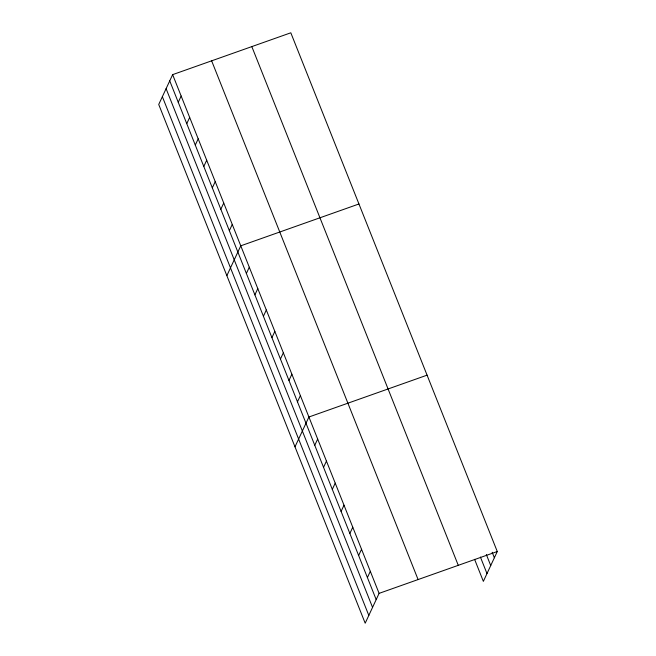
<?xml version="1.0" encoding="UTF-8"?>
<svg xmlns="http://www.w3.org/2000/svg" width="656" height="656" viewBox="0 0 656 656"><rect width="100%" height="100%" fill="white"/><g stroke="black" fill="none" stroke-linecap="round" stroke-linejoin="round"><path stroke-width="0.98" d="M172.643 74.636L158.727 104.476L365.187 623.2L379.094 593.368L497.273 551.524L290.813 32.8L172.643 74.636L379.094 593.368M178.252 102.279L181.154 96.038M186.763 123.672L189.674 117.432M195.283 145.074L198.194 138.834M203.795 166.468L206.706 160.228M212.314 187.87L215.225 181.63M220.826 209.264L223.737 203.024M229.346 230.658L232.257 224.426M226.861 275.651L240.768 245.82L358.947 203.983M246.377 273.454L249.288 267.222M254.897 294.856L257.8 288.615M263.409 316.249L266.32 310.009M271.928 337.651L274.839 331.411M280.44 359.045L283.351 352.805M288.96 380.447L291.871 374.207M297.471 401.841L300.382 395.601M294.987 446.834L308.902 417.003L427.072 375.158M314.765 445.285L317.676 439.044M323.539 467.334L326.45 461.094M332.313 489.376L335.224 483.136M341.087 511.426L343.998 505.186M349.861 533.467L352.772 527.227M358.635 555.517L361.546 549.277M367.409 577.559L370.32 571.319M497.273 551.524L483.357 581.364L474.583 559.314M492.164 552.254L494.362 557.764M486.342 554.533L490.729 565.554M480.405 557.042L486.99 573.574M251.822 46.609L458.273 565.333M211.642 60.836L418.093 579.56M169.732 80.877L376.183 599.609M166.099 88.667L372.551 607.39M162.36 96.686L368.811 615.418"/></g></svg>
